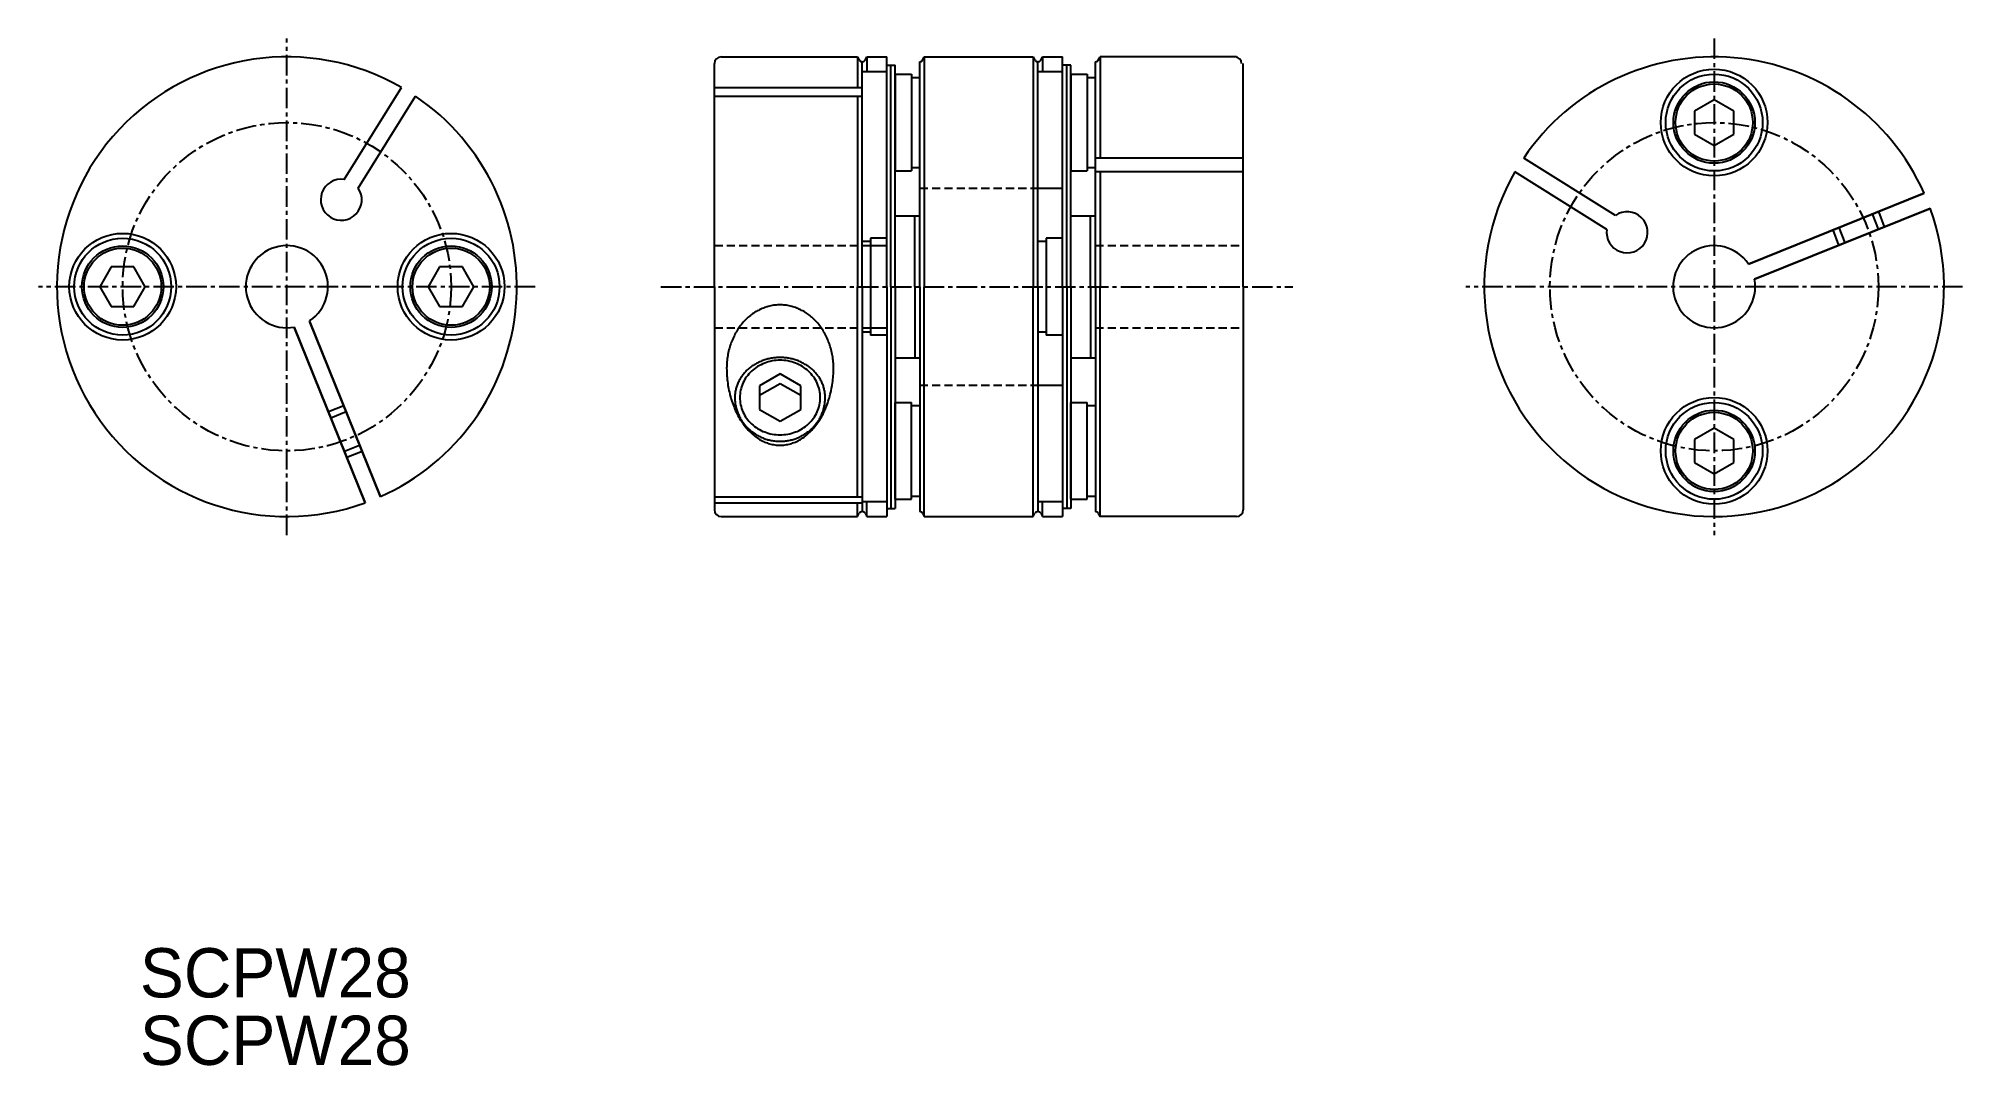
# Model space of a CAD drawing. Extents: x 64 to 181, y 29 to 91.
import ezdxf

# ---------------------------------------------------------------- set-up
doc = ezdxf.new("R2010")
doc.units = 0
doc.linetypes.add('CENTER', pattern=[2, 1.25, -0.25, 0.25, -0.25])
doc.linetypes.add('DASHED', pattern=[0.75, 0.5, -0.25])
doc.layers.get('0').update_dxf_attribs({"linetype": 'CONTINUOUS'})
doc.layers.add('CENTER', color=1, linetype='CENTER')

msp = doc.modelspace()

# ---------------------------------------------------------------- linework, layer by layer
at = {"color": 7, "linetype": 'CONTINUOUS'}
for p, q in [((105.34, 76.08), (105.34, 89.68)), ((105.74, 90.08), (114.05, 90.08)), ((114.05, 90.08), (114.05, 88.21)), ((114.05, 90.08), (114.16, 89.88)), ((114.34, 76.08), (114.34, 89.78)), ((115.84, 89.17), (114.34, 89.17)), ((114.51, 89.88), (114.62, 90.08)), ((114.62, 90.08), (114.62, 89.17)), ((114.62, 90.08), (115.84, 90.08)), ((115.84, 76.08), (115.84, 90.08)), ((115.84, 76.08), (115.84, 89.58)), ((115.84, 89.58), (116.34, 89.58)), ((116.09, 76.08), (116.09, 89.58)), ((116.34, 76.08), (116.34, 89.58)), ((117.84, 76.08), (117.84, 89.78)), ((118.01, 89.88), (118.12, 90.08)), ((118.12, 90.08), (118.12, 76.08)), ((118.12, 90.08), (124.75, 90.08)), ((124.75, 90.08), (124.75, 76.08)), ((124.75, 90.08), (124.86, 89.88)), ((125.04, 76.08), (125.04, 89.78)), ((126.54, 89.17), (125.04, 89.17)), ((125.21, 89.88), (125.32, 90.08)), ((125.32, 90.08), (125.32, 89.17)), ((125.32, 90.08), (126.54, 90.08)), ((126.54, 76.08), (126.54, 90.08)), ((126.54, 76.08), (126.54, 89.58)), ((127.04, 89.58), (126.54, 89.58)), ((126.79, 76.08), (126.79, 89.58)), ((127.04, 76.08), (127.04, 89.58)), ((128.54, 76.08), (128.54, 89.78)), ((128.71, 89.88), (128.82, 90.08)), ((128.82, 90.08), (128.82, 83.91)), ((137.14, 90.08), (128.82, 90.08)), ((137.54, 76.08), (137.54, 89.68)), ((82.79, 82.61), (86.29, 88.21)), ((82.79, 82.61), (86.29, 88.21)), ((105.34, 88.21), (114.34, 88.21)), ((116.34, 89.03), (116.34, 83.13)), ((116.34, 89.03), (117.34, 89.03)), ((117.34, 89.03), (117.34, 83.13)), ((117.34, 88.83), (117.84, 88.83)), ((127.04, 89.03), (127.04, 83.13)), ((127.04, 89.03), (128.04, 89.03)), ((128.04, 89.03), (128.04, 83.13)), ((128.04, 88.83), (128.54, 88.83)), ((128.04, 88.83), (128.04, 83.33)), ((83.64, 82.08), (87.13, 87.68)), ((83.64, 82.08), (87.13, 87.68)), ((105.34, 87.68), (114.34, 87.68)), ((114.05, 87.68), (114.05, 76.08)), ((166.22, 87.46), (165.02, 86.77)), ((165.02, 86.77), (165.02, 85.38)), ((167.42, 86.77), (166.22, 87.46)), ((167.42, 85.38), (167.42, 86.77)), ((165.02, 85.38), (166.22, 84.69)), ((166.22, 84.69), (167.42, 85.38)), ((117.84, 83.33), (117.34, 83.33)), ((128.54, 83.33), (128.04, 83.33)), ((137.54, 83.91), (128.54, 83.91)), ((160.22, 80.42), (154.62, 83.91)), ((160.22, 80.42), (154.62, 83.91)), ((116.34, 83.13), (117.34, 83.13)), ((125.04, 82.08), (126.54, 82.08)), ((127.04, 83.13), (128.04, 83.13)), ((137.54, 83.07), (128.54, 83.07)), ((128.82, 83.07), (128.82, 76.08)), ((159.69, 79.57), (154.09, 83.07)), ((159.69, 79.57), (154.09, 83.07)), ((168.31, 77.46), (179.01, 81.78)), ((179.01, 81.78), (168.31, 77.46)), ((168.68, 76.53), (179.38, 80.85)), ((179.38, 80.85), (168.68, 76.53)), ((116.34, 80.4), (117.84, 80.4)), ((117.55, 76.08), (117.55, 80.4)), ((127.04, 80.4), (128.54, 80.4)), ((128.25, 76.08), (128.25, 80.4)), ((176.37, 80.72), (176.37, 80.72)), ((114.84, 78.83), (114.34, 78.83)), ((114.34, 78.58), (115.84, 78.58)), ((114.84, 79.03), (114.84, 73.13)), ((115.84, 79.03), (114.84, 79.03)), ((125.54, 78.83), (125.04, 78.83)), ((125.54, 79.03), (125.54, 73.13)), ((126.54, 79.03), (125.54, 79.03)), ((68.6, 77.28), (67.91, 76.08)), ((69.99, 77.28), (68.6, 77.28)), ((70.68, 76.08), (69.99, 77.28)), ((88.6, 77.28), (87.91, 76.08)), ((89.99, 77.28), (88.6, 77.28)), ((90.68, 76.08), (89.99, 77.28)), ((67.91, 76.08), (68.6, 74.88)), ((69.99, 74.88), (70.68, 76.08)), ((87.91, 76.08), (88.6, 74.88)), ((89.99, 74.88), (90.68, 76.08)), ((105.34, 76.08), (105.34, 62.48)), ((114.05, 63.29), (114.05, 76.08)), ((114.34, 76.08), (114.34, 62.38)), ((115.84, 76.08), (115.84, 62.08)), ((115.84, 76.08), (115.84, 62.58)), ((116.09, 76.08), (116.09, 62.58)), ((116.34, 76.08), (116.34, 62.58)), ((117.55, 76.08), (117.55, 71.75)), ((117.84, 76.08), (117.84, 62.38)), ((118.12, 62.08), (118.12, 76.08)), ((124.75, 62.08), (124.75, 76.08)), ((125.04, 76.08), (125.04, 62.38)), ((126.54, 76.08), (126.54, 62.08)), ((126.54, 76.08), (126.54, 62.58)), ((126.79, 76.08), (126.79, 62.58)), ((127.04, 76.08), (127.04, 62.58)), ((128.25, 76.08), (128.25, 71.75)), ((128.54, 76.08), (128.54, 62.38)), ((128.82, 62.08), (128.82, 76.08)), ((137.54, 76.08), (137.54, 62.48)), ((68.6, 74.88), (69.99, 74.88)), ((85, 63.29), (80.68, 73.99)), ((80.68, 73.99), (85, 63.29)), ((88.6, 74.88), (89.99, 74.88)), ((84.07, 62.92), (79.75, 73.62)), ((79.75, 73.62), (84.07, 62.92)), ((114.34, 73.58), (115.84, 73.58)), ((114.34, 73.33), (114.84, 73.33)), ((115.84, 73.13), (114.84, 73.13)), ((125.04, 73.33), (125.54, 73.33)), ((126.54, 73.13), (125.54, 73.13)), ((116.34, 71.75), (117.84, 71.75)), ((127.04, 71.75), (128.54, 71.75)), ((109.34, 70.77), (108.09, 70.05)), ((110.59, 70.05), (109.34, 70.77)), ((109.34, 70.17), (108.09, 69.45)), ((108.09, 70.05), (108.09, 68.61)), ((110.59, 69.45), (109.34, 70.17)), ((110.59, 68.61), (110.59, 70.05)), ((125.04, 70.08), (126.54, 70.08)), ((108.09, 68.61), (109.34, 67.88)), ((109.34, 67.88), (110.59, 68.61)), ((116.34, 69.03), (117.34, 69.03)), ((116.34, 63.13), (116.34, 69.03)), ((117.34, 63.13), (117.34, 69.03)), ((117.84, 68.83), (117.34, 68.83)), ((127.04, 69.03), (128.04, 69.03)), ((127.04, 63.13), (127.04, 69.03)), ((128.04, 63.13), (128.04, 69.03)), ((128.54, 68.83), (128.04, 68.83)), ((128.04, 63.33), (128.04, 68.83)), ((166.22, 67.46), (165.02, 66.77)), ((167.42, 66.77), (166.22, 67.46)), ((83.94, 65.93), (83.94, 65.93)), ((165.02, 66.77), (165.02, 65.38)), ((167.42, 65.38), (167.42, 66.77)), ((165.02, 65.38), (166.22, 64.69)), ((166.22, 64.69), (167.42, 65.38)), ((105.34, 63.29), (114.34, 63.29)), ((117.34, 63.33), (117.84, 63.33)), ((128.04, 63.33), (128.54, 63.33)), ((105.34, 62.92), (114.34, 62.92)), ((114.05, 62.08), (114.05, 62.92)), ((114.05, 62.08), (114.16, 62.28)), ((115.84, 62.98), (114.34, 62.98)), ((114.51, 62.28), (114.62, 62.08)), ((114.62, 62.08), (114.62, 62.98)), ((115.84, 62.58), (116.34, 62.58)), ((116.34, 63.13), (117.34, 63.13)), ((118.01, 62.28), (118.12, 62.08)), ((124.75, 62.08), (124.86, 62.28)), ((126.54, 62.98), (125.04, 62.98)), ((125.21, 62.28), (125.32, 62.08)), ((125.32, 62.08), (125.32, 62.98)), ((127.04, 62.58), (126.54, 62.58)), ((127.04, 63.13), (128.04, 63.13)), ((128.71, 62.28), (128.82, 62.08)), ((105.74, 62.08), (114.05, 62.08)), ((114.62, 62.08), (115.84, 62.08)), ((118.12, 62.08), (124.75, 62.08)), ((125.32, 62.08), (126.54, 62.08)), ((137.14, 62.08), (128.82, 62.08))]:
    msp.add_line(p, q, dxfattribs=at)
at = {"color": 3, "linetype": 'DASHED'}
for p, q in [((117.84, 82.08), (125.04, 82.08)), ((105.34, 78.58), (114.34, 78.58)), ((128.54, 78.58), (137.54, 78.58)), ((105.34, 73.58), (114.34, 73.58)), ((128.54, 73.58), (137.54, 73.58)), ((117.84, 70.08), (125.04, 70.08))]:
    msp.add_line(p, q, dxfattribs=at)
at = {"color": 3, "linetype": 'CONTINUOUS'}
for p, q in [((174.19, 78.76), (173.83, 79.69)), ((176.23, 79.58), (175.87, 80.51)), ((176.6, 79.73), (176.24, 80.66)), ((173.82, 78.61), (173.46, 79.54)), ((81.83, 68.48), (82.76, 68.84)), ((81.98, 68.1), (82.91, 68.47)), ((82.8, 66.06), (83.73, 66.43)), ((82.95, 65.69), (83.88, 66.06))]:
    msp.add_line(p, q, dxfattribs=at)
at = {"color": 7, "linetype": 'CONTINUOUS'}
for points in [[(112.58, 71.12, 0), (112.58, 71.21, 0), (112.58, 71.31, 0), (112.58, 71.4, 0), (112.57, 71.5, 0), (112.56, 71.59, 0), (112.55, 71.69, 0), (112.54, 71.78, 0), (112.52, 71.87, 0), (112.51, 71.96, 0), (112.49, 72.06, 0), (112.47, 72.15, 0), (112.44, 72.24, 0), (112.42, 72.33, 0), (112.39, 72.42, 0), (112.37, 72.51, 0), (112.34, 72.6, 0), (112.31, 72.68, 0), (112.27, 72.77, 0), (112.24, 72.85, 0), (112.2, 72.94, 0), (112.16, 73.02, 0), (112.12, 73.1, 0), (112.08, 73.18, 0), (112.04, 73.26, 0), (111.99, 73.34, 0), (111.95, 73.42, 0), (111.9, 73.49, 0), (111.85, 73.57, 0), (111.8, 73.64, 0), (111.74, 73.71, 0), (111.69, 73.78, 0), (111.63, 73.85, 0), (111.58, 73.91, 0), (111.52, 73.98, 0), (111.46, 74.04, 0), (111.4, 74.1, 0), (111.33, 74.16, 0), (111.27, 74.22, 0), (111.21, 74.27, 0), (111.14, 74.32, 0), (111.07, 74.38, 0), (111.01, 74.43, 0), (110.94, 74.47, 0), (110.87, 74.52, 0), (110.8, 74.56, 0), (110.72, 74.6, 0), (110.65, 74.64, 0), (110.58, 74.68, 0), (110.5, 74.72, 0), (110.43, 74.75, 0), (110.35, 74.78, 0), (110.28, 74.81, 0), (110.2, 74.83, 0), (110.12, 74.86, 0), (110.05, 74.88, 0), (109.97, 74.9, 0), (109.89, 74.92, 0), (109.81, 74.93, 0), (109.73, 74.95, 0), (109.65, 74.96, 0), (109.57, 74.96, 0), (109.49, 74.97, 0), (109.42, 74.97, 0), (109.33, 74.97, 0), (109.26, 74.97, 0), (109.18, 74.97, 0), (109.1, 74.96, 0), (109.02, 74.96, 0), (108.94, 74.95, 0), (108.86, 74.93, 0), (108.78, 74.92, 0), (108.7, 74.9, 0), (108.62, 74.88, 0), (108.55, 74.86, 0), (108.47, 74.83, 0), (108.39, 74.81, 0), (108.32, 74.78, 0), (108.24, 74.75, 0), (108.17, 74.72, 0), (108.09, 74.68, 0), (108.02, 74.64, 0), (107.95, 74.6, 0), (107.87, 74.56, 0), (107.8, 74.52, 0), (107.73, 74.47, 0), (107.66, 74.43, 0), (107.6, 74.38, 0), (107.53, 74.32, 0), (107.46, 74.27, 0), (107.4, 74.22, 0), (107.34, 74.16, 0), (107.27, 74.1, 0), (107.21, 74.04, 0), (107.15, 73.98, 0), (107.09, 73.91, 0), (107.04, 73.85, 0), (106.98, 73.78, 0), (106.93, 73.71, 0), (106.87, 73.64, 0), (106.82, 73.57, 0), (106.77, 73.49, 0), (106.72, 73.42, 0), (106.68, 73.34, 0), (106.63, 73.26, 0), (106.59, 73.18, 0), (106.55, 73.1, 0), (106.51, 73.02, 0), (106.47, 72.94, 0), (106.43, 72.85, 0), (106.4, 72.77, 0), (106.36, 72.68, 0), (106.33, 72.6, 0), (106.3, 72.51, 0), (106.27, 72.42, 0), (106.25, 72.33, 0), (106.22, 72.24, 0), (106.2, 72.15, 0), (106.18, 72.06, 0), (106.16, 71.96, 0), (106.15, 71.87, 0), (106.13, 71.78, 0), (106.12, 71.69, 0), (106.11, 71.59, 0), (106.1, 71.5, 0), (106.09, 71.4, 0), (106.09, 71.31, 0), (106.09, 71.21, 0), (106.08, 71.12, 0)], [(112.08, 69.33, 0), (112.08, 69.39, 0), (112.08, 69.45, 0), (112.08, 69.51, 0), (112.07, 69.57, 0), (112.06, 69.63, 0), (112.06, 69.69, 0), (112.05, 69.75, 0), (112.03, 69.8, 0), (112.02, 69.86, 0), (112, 69.92, 0), (111.99, 69.98, 0), (111.97, 70.04, 0), (111.95, 70.09, 0), (111.92, 70.15, 0), (111.9, 70.21, 0), (111.88, 70.26, 0), (111.85, 70.32, 0), (111.82, 70.37, 0), (111.79, 70.42, 0), (111.76, 70.48, 0), (111.73, 70.53, 0), (111.69, 70.58, 0), (111.66, 70.63, 0), (111.62, 70.68, 0), (111.58, 70.73, 0), (111.54, 70.78, 0), (111.5, 70.83, 0), (111.46, 70.87, 0), (111.42, 70.92, 0), (111.37, 70.97, 0), (111.33, 71.01, 0), (111.28, 71.05, 0), (111.23, 71.09, 0), (111.18, 71.13, 0), (111.13, 71.17, 0), (111.08, 71.21, 0), (111.03, 71.25, 0), (110.97, 71.29, 0), (110.92, 71.32, 0), (110.86, 71.35, 0), (110.81, 71.39, 0), (110.75, 71.42, 0), (110.69, 71.45, 0), (110.63, 71.48, 0), (110.57, 71.51, 0), (110.51, 71.53, 0), (110.45, 71.56, 0), (110.39, 71.58, 0), (110.32, 71.6, 0), (110.26, 71.62, 0), (110.2, 71.64, 0), (110.13, 71.66, 0), (110.07, 71.68, 0), (110, 71.69, 0), (109.94, 71.71, 0), (109.87, 71.72, 0), (109.81, 71.73, 0), (109.74, 71.74, 0), (109.67, 71.75, 0), (109.61, 71.75, 0), (109.54, 71.76, 0), (109.47, 71.76, 0), (109.4, 71.77, 0), (109.33, 71.77, 0), (109.27, 71.77, 0), (109.2, 71.76, 0), (109.13, 71.76, 0), (109.07, 71.75, 0), (109, 71.75, 0), (108.93, 71.74, 0), (108.86, 71.73, 0), (108.8, 71.72, 0), (108.73, 71.71, 0), (108.67, 71.69, 0), (108.6, 71.68, 0), (108.54, 71.66, 0), (108.47, 71.64, 0), (108.41, 71.62, 0), (108.35, 71.6, 0), (108.28, 71.58, 0), (108.22, 71.56, 0), (108.16, 71.53, 0), (108.1, 71.51, 0), (108.04, 71.48, 0), (107.98, 71.45, 0), (107.92, 71.42, 0), (107.86, 71.39, 0), (107.81, 71.35, 0), (107.75, 71.32, 0), (107.7, 71.29, 0), (107.64, 71.25, 0), (107.59, 71.21, 0), (107.54, 71.17, 0), (107.49, 71.13, 0), (107.44, 71.09, 0), (107.39, 71.05, 0), (107.34, 71.01, 0), (107.3, 70.97, 0), (107.25, 70.92, 0), (107.21, 70.87, 0), (107.17, 70.83, 0), (107.13, 70.78, 0), (107.09, 70.73, 0), (107.05, 70.68, 0), (107.01, 70.63, 0), (106.98, 70.58, 0), (106.94, 70.53, 0), (106.91, 70.48, 0), (106.88, 70.42, 0), (106.85, 70.37, 0), (106.82, 70.32, 0), (106.8, 70.26, 0), (106.77, 70.21, 0), (106.75, 70.15, 0), (106.72, 70.09, 0), (106.7, 70.04, 0), (106.68, 69.98, 0), (106.67, 69.92, 0), (106.65, 69.86, 0), (106.64, 69.8, 0), (106.63, 69.75, 0), (106.61, 69.69, 0), (106.61, 69.63, 0), (106.6, 69.57, 0), (106.59, 69.51, 0), (106.59, 69.45, 0), (106.59, 69.39, 0), (106.58, 69.33, 0)], [(111.78, 69.33, 0), (111.78, 69.44, 0), (111.77, 69.55, 0), (111.76, 69.66, 0), (111.74, 69.77, 0), (111.71, 69.88, 0), (111.68, 69.99, 0), (111.64, 70.09, 0), (111.6, 70.2, 0), (111.55, 70.3, 0), (111.5, 70.4, 0), (111.44, 70.5, 0), (111.37, 70.59, 0), (111.3, 70.68, 0), (111.23, 70.77, 0), (111.15, 70.85, 0), (111.07, 70.93, 0), (110.98, 71.01, 0), (110.89, 71.08, 0), (110.79, 71.15, 0), (110.7, 71.22, 0), (110.59, 71.28, 0), (110.49, 71.33, 0), (110.38, 71.38, 0), (110.27, 71.43, 0), (110.16, 71.47, 0), (110.05, 71.5, 0), (109.93, 71.53, 0), (109.81, 71.56, 0), (109.69, 71.58, 0), (109.57, 71.59, 0), (109.45, 71.6, 0), (109.33, 71.6, 0), (109.22, 71.6, 0), (109.09, 71.59, 0), (108.98, 71.58, 0), (108.86, 71.56, 0), (108.74, 71.53, 0), (108.62, 71.5, 0), (108.51, 71.47, 0), (108.4, 71.43, 0), (108.29, 71.38, 0), (108.18, 71.33, 0), (108.08, 71.28, 0), (107.97, 71.22, 0), (107.88, 71.15, 0), (107.78, 71.08, 0), (107.69, 71.01, 0), (107.6, 70.93, 0), (107.52, 70.85, 0), (107.44, 70.77, 0), (107.37, 70.68, 0), (107.3, 70.59, 0), (107.23, 70.5, 0), (107.17, 70.4, 0), (107.12, 70.3, 0), (107.07, 70.2, 0), (107.03, 70.09, 0), (106.99, 69.99, 0), (106.96, 69.88, 0), (106.93, 69.77, 0), (106.91, 69.66, 0), (106.9, 69.55, 0), (106.89, 69.44, 0), (106.88, 69.33, 0), (106.89, 69.22, 0), (106.9, 69.11, 0), (106.91, 69, 0), (106.93, 68.89, 0), (106.96, 68.78, 0), (106.99, 68.67, 0), (107.03, 68.56, 0), (107.07, 68.46, 0), (107.12, 68.36, 0), (107.17, 68.26, 0), (107.23, 68.16, 0), (107.3, 68.07, 0), (107.37, 67.98, 0), (107.44, 67.89, 0), (107.52, 67.8, 0), (107.6, 67.72, 0), (107.69, 67.65, 0), (107.78, 67.57, 0), (107.88, 67.5, 0), (107.97, 67.44, 0), (108.08, 67.38, 0), (108.18, 67.32, 0), (108.29, 67.27, 0), (108.4, 67.23, 0), (108.51, 67.19, 0), (108.62, 67.15, 0), (108.74, 67.12, 0), (108.86, 67.1, 0), (108.98, 67.08, 0), (109.09, 67.07, 0), (109.22, 67.06, 0), (109.33, 67.06, 0), (109.45, 67.06, 0), (109.57, 67.07, 0), (109.69, 67.08, 0), (109.81, 67.1, 0), (109.93, 67.12, 0), (110.05, 67.15, 0), (110.16, 67.19, 0), (110.27, 67.23, 0), (110.38, 67.27, 0), (110.49, 67.32, 0), (110.59, 67.38, 0), (110.7, 67.44, 0), (110.79, 67.5, 0), (110.89, 67.57, 0), (110.98, 67.65, 0), (111.07, 67.72, 0), (111.15, 67.8, 0), (111.23, 67.89, 0), (111.3, 67.98, 0), (111.37, 68.07, 0), (111.44, 68.16, 0), (111.5, 68.26, 0), (111.55, 68.36, 0), (111.6, 68.46, 0), (111.64, 68.56, 0), (111.68, 68.67, 0), (111.71, 68.78, 0), (111.74, 68.89, 0), (111.76, 69, 0), (111.77, 69.11, 0), (111.78, 69.22, 0), (111.78, 69.33, 0)], [(106.08, 71.12, 0), (106.09, 71, 0), (106.09, 70.89, 0), (106.09, 70.77, 0), (106.1, 70.66, 0), (106.11, 70.55, 0), (106.12, 70.43, 0), (106.13, 70.32, 0), (106.15, 70.2, 0), (106.16, 70.09, 0), (106.18, 69.98, 0), (106.2, 69.87, 0), (106.22, 69.76, 0), (106.25, 69.65, 0), (106.27, 69.54, 0), (106.3, 69.43, 0), (106.33, 69.32, 0), (106.36, 69.22, 0), (106.4, 69.11, 0), (106.43, 69.01, 0), (106.47, 68.9, 0), (106.51, 68.8, 0), (106.55, 68.7, 0), (106.59, 68.61, 0), (106.63, 68.51, 0), (106.68, 68.41, 0), (106.72, 68.32, 0), (106.77, 68.23, 0), (106.82, 68.14, 0), (106.87, 68.05, 0), (106.93, 67.96, 0), (106.98, 67.88, 0), (107.04, 67.8, 0), (107.09, 67.72, 0), (107.15, 67.64, 0), (107.21, 67.56, 0), (107.27, 67.49, 0), (107.34, 67.42, 0), (107.4, 67.35, 0), (107.46, 67.28, 0), (107.53, 67.21, 0), (107.6, 67.15, 0), (107.66, 67.09, 0), (107.73, 67.03, 0), (107.8, 66.98, 0), (107.87, 66.92, 0), (107.95, 66.87, 0), (108.02, 66.82, 0), (108.09, 66.78, 0), (108.17, 66.74, 0), (108.24, 66.7, 0), (108.32, 66.66, 0), (108.39, 66.62, 0), (108.47, 66.59, 0), (108.55, 66.56, 0), (108.62, 66.53, 0), (108.7, 66.51, 0), (108.78, 66.49, 0), (108.86, 66.47, 0), (108.94, 66.46, 0), (109.02, 66.44, 0), (109.1, 66.43, 0), (109.18, 66.43, 0), (109.26, 66.42, 0), (109.33, 66.42, 0), (109.42, 66.42, 0), (109.49, 66.43, 0), (109.57, 66.43, 0), (109.65, 66.44, 0), (109.73, 66.46, 0), (109.81, 66.47, 0), (109.89, 66.49, 0), (109.97, 66.51, 0), (110.05, 66.53, 0), (110.12, 66.56, 0), (110.2, 66.59, 0), (110.28, 66.62, 0), (110.35, 66.66, 0), (110.43, 66.7, 0), (110.5, 66.74, 0), (110.58, 66.78, 0), (110.65, 66.82, 0), (110.72, 66.87, 0), (110.8, 66.92, 0), (110.87, 66.98, 0), (110.94, 67.03, 0), (111.01, 67.09, 0), (111.07, 67.15, 0), (111.14, 67.21, 0), (111.21, 67.28, 0), (111.27, 67.35, 0), (111.33, 67.42, 0), (111.4, 67.49, 0), (111.46, 67.56, 0), (111.52, 67.64, 0), (111.58, 67.72, 0), (111.63, 67.8, 0), (111.69, 67.88, 0), (111.74, 67.96, 0), (111.8, 68.05, 0), (111.85, 68.14, 0), (111.9, 68.23, 0), (111.95, 68.32, 0), (111.99, 68.41, 0), (112.04, 68.51, 0), (112.08, 68.61, 0), (112.12, 68.7, 0), (112.16, 68.8, 0), (112.2, 68.9, 0), (112.24, 69.01, 0), (112.27, 69.11, 0), (112.31, 69.22, 0), (112.34, 69.32, 0), (112.37, 69.43, 0), (112.39, 69.54, 0), (112.42, 69.65, 0), (112.44, 69.76, 0), (112.47, 69.87, 0), (112.49, 69.98, 0), (112.51, 70.09, 0), (112.52, 70.2, 0), (112.54, 70.32, 0), (112.55, 70.43, 0), (112.56, 70.55, 0), (112.57, 70.66, 0), (112.58, 70.77, 0), (112.58, 70.89, 0), (112.58, 71, 0), (112.58, 71.12, 0)], [(106.58, 69.33, 0), (106.59, 69.26, 0), (106.59, 69.2, 0), (106.59, 69.13, 0), (106.6, 69.07, 0), (106.61, 69, 0), (106.61, 68.94, 0), (106.63, 68.87, 0), (106.64, 68.81, 0), (106.65, 68.75, 0), (106.67, 68.68, 0), (106.68, 68.62, 0), (106.7, 68.56, 0), (106.72, 68.49, 0), (106.75, 68.43, 0), (106.77, 68.37, 0), (106.8, 68.31, 0), (106.82, 68.25, 0), (106.85, 68.19, 0), (106.88, 68.13, 0), (106.91, 68.07, 0), (106.94, 68.02, 0), (106.98, 67.96, 0), (107.01, 67.9, 0), (107.05, 67.85, 0), (107.09, 67.8, 0), (107.13, 67.74, 0), (107.17, 67.69, 0), (107.21, 67.64, 0), (107.25, 67.59, 0), (107.3, 67.54, 0), (107.34, 67.49, 0), (107.39, 67.45, 0), (107.44, 67.4, 0), (107.49, 67.36, 0), (107.54, 67.31, 0), (107.59, 67.27, 0), (107.64, 67.23, 0), (107.7, 67.19, 0), (107.75, 67.15, 0), (107.81, 67.11, 0), (107.86, 67.08, 0), (107.92, 67.04, 0), (107.98, 67.01, 0), (108.04, 66.98, 0), (108.1, 66.95, 0), (108.16, 66.92, 0), (108.22, 66.89, 0), (108.28, 66.87, 0), (108.35, 66.84, 0), (108.41, 66.82, 0), (108.47, 66.8, 0), (108.54, 66.78, 0), (108.6, 66.76, 0), (108.67, 66.75, 0), (108.73, 66.73, 0), (108.8, 66.72, 0), (108.86, 66.71, 0), (108.93, 66.69, 0), (109, 66.69, 0), (109.07, 66.68, 0), (109.13, 66.67, 0), (109.2, 66.67, 0), (109.27, 66.67, 0), (109.33, 66.67, 0), (109.4, 66.67, 0), (109.47, 66.67, 0), (109.54, 66.67, 0), (109.61, 66.68, 0), (109.67, 66.69, 0), (109.74, 66.69, 0), (109.81, 66.71, 0), (109.87, 66.72, 0), (109.94, 66.73, 0), (110, 66.75, 0), (110.07, 66.76, 0), (110.13, 66.78, 0), (110.2, 66.8, 0), (110.26, 66.82, 0), (110.32, 66.84, 0), (110.39, 66.87, 0), (110.45, 66.89, 0), (110.51, 66.92, 0), (110.57, 66.95, 0), (110.63, 66.98, 0), (110.69, 67.01, 0), (110.75, 67.04, 0), (110.81, 67.08, 0), (110.86, 67.11, 0), (110.92, 67.15, 0), (110.97, 67.19, 0), (111.03, 67.23, 0), (111.08, 67.27, 0), (111.13, 67.31, 0), (111.18, 67.36, 0), (111.23, 67.4, 0), (111.28, 67.45, 0), (111.33, 67.49, 0), (111.37, 67.54, 0), (111.42, 67.59, 0), (111.46, 67.64, 0), (111.5, 67.69, 0), (111.54, 67.74, 0), (111.58, 67.8, 0), (111.62, 67.85, 0), (111.66, 67.9, 0), (111.69, 67.96, 0), (111.73, 68.02, 0), (111.76, 68.07, 0), (111.79, 68.13, 0), (111.82, 68.19, 0), (111.85, 68.25, 0), (111.88, 68.31, 0), (111.9, 68.37, 0), (111.92, 68.43, 0), (111.95, 68.49, 0), (111.97, 68.56, 0), (111.99, 68.62, 0), (112, 68.68, 0), (112.02, 68.75, 0), (112.03, 68.81, 0), (112.05, 68.87, 0), (112.06, 68.94, 0), (112.06, 69, 0), (112.07, 69.07, 0), (112.08, 69.13, 0), (112.08, 69.2, 0), (112.08, 69.26, 0), (112.08, 69.33, 0)]]:
    msp.add_polyline3d(points, dxfattribs=at)
for centre, radius in [((166.22, 86.08), 3.25), ((166.22, 86.08), 2.95), ((166.22, 86.08), 2.48), ((166.22, 86.08), 2.35), ((69.3, 76.08), 3.25), ((69.3, 76.08), 2.95), ((69.3, 76.08), 2.48), ((89.3, 76.08), 3.25), ((89.3, 76.08), 2.95), ((89.3, 76.08), 2.48), ((69.3, 76.08), 2.35), ((89.3, 76.08), 2.35), ((166.22, 66.08), 3.25), ((166.22, 66.08), 2.95), ((166.22, 66.08), 2.48), ((166.22, 66.08), 2.35)]:
    msp.add_circle(centre, radius, dxfattribs=at)
for centre, radius, start, end in [((79.3, 76.08), 14, 60.0467, 289.9533), ((105.74, 89.68), 0.4, 90, 180), ((114.34, 89.98), 0.2, 210, 330), ((117.84, 89.98), 0.2, 270, 330), ((125.04, 89.98), 0.2, 210, 330), ((128.54, 89.98), 0.2, 270, 330), ((137.04, 89.68), 0.4, 0, 90), ((166.22, 76.08), 14, 24.0467, 145.9533), ((79.3, 76.08), 14, 294.0467, 55.9533), ((82.61, 81.38), 1.25, 81.5782, 34.4218), ((166.22, 76.08), 14, 150.0467, 19.9533), ((160.92, 79.39), 1.25, 171.5782, 124.4218), ((79.3, 76.08), 2.5, 303.537, 280.463), ((166.22, 76.08), 2.5, 33.537, 10.463), ((105.74, 62.48), 0.4, 180, 270), ((114.34, 62.18), 0.2, 30, 150), ((117.84, 62.18), 0.2, 30, 90), ((125.04, 62.18), 0.2, 30, 150), ((128.54, 62.18), 0.2, 30, 90), ((137.14, 62.48), 0.4, 270, 0)]:
    msp.add_arc(centre, radius, start, end, dxfattribs=at)
at = {"layer": 'CENTER', "color": 1, "linetype": 'CENTER'}
for p, q in [((79.3, 60.95), (79.3, 91.2)), ((166.22, 91.2), (166.22, 60.95)), ((94.42, 76.08), (64.17, 76.08)), ((102.08, 76.08), (140.56, 76.08)), ((181.35, 76.08), (151.1, 76.08))]:
    msp.add_line(p, q, dxfattribs=at)
for centre in [(79.3, 76.08), (166.22, 76.08)]:
    msp.add_circle(centre, 10, dxfattribs=at)

# ---------------------------------------------------------------- texts
at = {"color": 7, "linetype": 'CONTINUOUS'}
for p in [(70.35, 32.79), (70.35, 28.68)]:
    msp.add_text('SCPW28', height=3, dxfattribs=at).set_placement(p)

doc.saveas('drawing.dxf')
